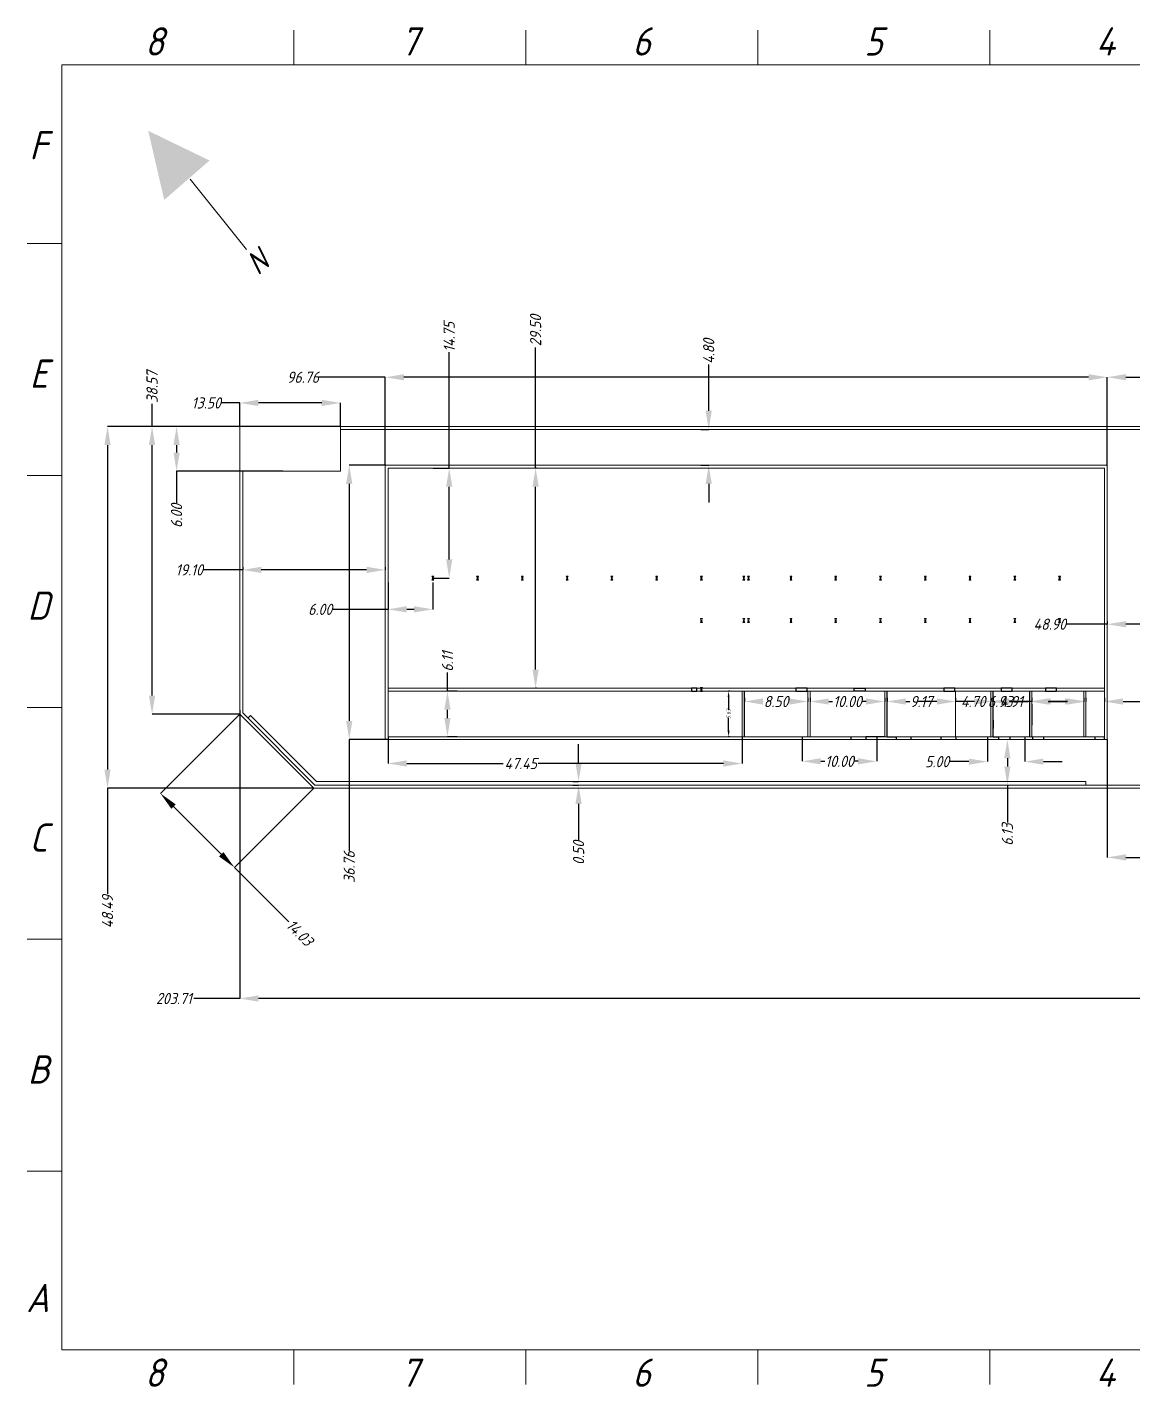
# Model space of a CAD drawing. Header units: millimetres. Extents: x 160413 to 1199701, y -1249241 to 191487.
# Drawn here: x 160413 to 308585, y -599599 to -417373 of the extents above; entities that cross this region are included whole.
import ezdxf

# ---------------------------------------------------------------- set-up
doc = ezdxf.new("R2010")
doc.units = ezdxf.units.MM
doc.header["$PDSIZE"] = -1
doc.styles.add('AM', font='geniso.shx', dxfattribs={"oblique": 15})
doc.styles.add('Geniso', font='geniso.shx', dxfattribs={"oblique": 15})
doc.dimstyles.new('AM', dxfattribs={"dimscale": 0, "dimtxt": 1500, "dimasz": 2500, "dimexe": 0.18, "dimexo": 0.0625, "dimgap": 0.09, "dimtad": 0, "dimlfac": 0.001, "dimzin": 0, "dimdsep": 46, "dimtxsty": 'Geniso', "dimcen": 0.09, "dimclrd": 1, "dimclre": 1, "dimadec": 0, "dimazin": 0, "dimtfac": 1, "dimtofl": 0, "dimtmove": 0, "dimatfit": 3, "dimfxl": 1, "dimtolj": 1, "dimtzin": 0, "dimarcsym": 0})
doc.dimstyles.new('Scale 1B2', dxfattribs={"dimscale": 0.32, "dimtxt": 1500, "dimasz": 2500, "dimexe": 0.18, "dimexo": 0.0625, "dimgap": 0.09, "dimtad": 0, "dimlfac": 0.001, "dimzin": 0, "dimdsep": 46, "dimtxsty": 'Geniso', "dimcen": 0.09, "dimclrd": 1, "dimclre": 1, "dimadec": 0, "dimazin": 0, "dimtfac": 1, "dimtofl": 0, "dimtmove": 0, "dimatfit": 3, "dimfxl": 1, "dimtolj": 1, "dimtzin": 0, "dimarcsym": 0})

# ---------------------------------------------------------------- blocks, each defined once
blk = doc.blocks.new('*D210')
at = {"color": 1, "lineweight": -2, "transparency": 16777216}
for p, q in [((208392, -464294), (199507, -464294)), ((208392, -476084), (208392, -464294)), ((302652, -464294), (210892, -464294)), ((305152, -476084), (305152, -464294))]:
    blk.add_line(p, q, dxfattribs=at)
at = {"color": 1, "transparency": 16777216}
for points in [[(210892, -463878), (210892, -464711), (208392, -464294)], [(302652, -463878), (302652, -464711), (305152, -464294)]]:
    blk.add_solid(points, dxfattribs=at)
at = {"layer": 'Defpoints', "color": 0, "transparency": 16777216}
for p in [(305152, -464294), (208392, -476084), (305152, -476084)]:
    blk.add_point(p, dxfattribs=at)
at = {"color": 0, "lineweight": 18, "transparency": 16777216, "insert": (197372, -464294), "char_height": 1500, "attachment_point": 5, "style": 'Geniso'}
blk.add_mtext('\\A1;96.76', dxfattribs=at)
blk = doc.blocks.new('*D211')
at = {"color": 1, "lineweight": -2, "transparency": 16777216}
for p, q in [((208482, -476084), (203574, -476084)), ((203575, -478584), (203575, -510344)), ((208682, -512844), (203574, -512844)), ((203575, -512844), (203575, -527742))]:
    blk.add_line(p, q, dxfattribs=at)
at = {"color": 1, "transparency": 16777216}
for points in [[(203158, -478584), (203991, -478584), (203575, -476084)], [(203158, -510344), (203991, -510344), (203575, -512844)]]:
    blk.add_solid(points, dxfattribs=at)
at = {"layer": 'Defpoints', "color": 0, "transparency": 16777216}
for p in [(208482, -476084), (203575, -512844), (208682, -512844)]:
    blk.add_point(p, dxfattribs=at)
at = {"color": 0, "lineweight": 18, "transparency": 16777216, "insert": (203575, -529950), "char_height": 1500, "attachment_point": 5, "rotation": 90, "style": 'Geniso'}
blk.add_mtext('\\A1;36.76', dxfattribs=at)
blk = doc.blocks.new('*D212')
at = {"color": 1, "lineweight": -2, "transparency": 16777216}
for p, q in [((305152, -512844), (305152, -528644)), ((323152, -513335), (323152, -528644)), ((307652, -528644), (320652, -528644)), ((323152, -528644), (325652, -528644))]:
    blk.add_line(p, q, dxfattribs=at)
at = {"color": 1, "transparency": 16777216}
for points in [[(307652, -528227), (307652, -529060), (305152, -528644)], [(320652, -528227), (320652, -529060), (323152, -528644)]]:
    blk.add_solid(points, dxfattribs=at)
at = {"layer": 'Defpoints', "color": 0, "transparency": 16777216}
for p in [(305152, -512844), (323152, -513335), (305152, -528644)]:
    blk.add_point(p, dxfattribs=at)
at = {"color": 0, "lineweight": 18, "transparency": 16777216, "insert": (327633, -528644), "char_height": 1500, "attachment_point": 5, "style": 'Geniso'}
blk.add_mtext('\\A1;18.00', dxfattribs=at)
blk = doc.blocks.new('*D220')
at = {"color": 1, "lineweight": -2, "transparency": 16777216}
for p, q in [((305152, -476171), (305152, -464281)), ((307652, -464282), (317292, -464282)), ((319792, -474884), (319792, -464281)), ((319792, -464282), (323543, -464282))]:
    blk.add_line(p, q, dxfattribs=at)
at = {"color": 1, "transparency": 16777216}
for points in [[(307652, -463865), (307652, -464698), (305152, -464282)], [(317292, -463865), (317292, -464698), (319792, -464282)]]:
    blk.add_solid(points, dxfattribs=at)
at = {"layer": 'Defpoints', "color": 0, "transparency": 16777216}
for p in [(319792, -464282), (319792, -474884), (305152, -476171)]:
    blk.add_point(p, dxfattribs=at)
at = {"color": 0, "lineweight": 18, "transparency": 16777216, "insert": (325542, -464282), "char_height": 1500, "attachment_point": 5, "style": 'Geniso'}
blk.add_mtext('\\A1;14.64', dxfattribs=at)
blk = doc.blocks.new('*D223')
at = {"color": 1, "lineweight": -2, "transparency": 16777216}
for p, q in [((291775, -512844), (291775, -512844)), ((291775, -515344), (291775, -516472)), ((291775, -518972), (291775, -518972)), ((291775, -518972), (291775, -523981))]:
    blk.add_line(p, q, dxfattribs=at)
at = {"color": 1, "transparency": 16777216}
for points in [[(291358, -515344), (292192, -515344), (291775, -512844)], [(291358, -516472), (292192, -516472), (291775, -518972)]]:
    blk.add_solid(points, dxfattribs=at)
at = {"layer": 'Defpoints', "color": 0, "transparency": 16777216}
for p in [(291775, -512844), (291775, -518972), (291775, -518972)]:
    blk.add_point(p, dxfattribs=at)
at = {"color": 0, "lineweight": 18, "transparency": 16777216, "insert": (291775, -525587), "char_height": 1500, "attachment_point": 5, "rotation": 90, "style": 'Geniso'}
blk.add_mtext('\\A1;6.13', dxfattribs=at)
blk = doc.blocks.new('*D224')
at = {"color": 1, "lineweight": -2, "transparency": 16777216}
for p, q in [((189292, -490110), (183969, -490110)), ((189292, -489727), (189292, -490110)), ((205892, -490110), (191792, -490110)), ((208392, -489727), (208392, -490110))]:
    blk.add_line(p, q, dxfattribs=at)
at = {"color": 1, "transparency": 16777216}
for points in [[(191792, -489693), (191792, -490526), (189292, -490110)], [(205892, -489693), (205892, -490526), (208392, -490110)]]:
    blk.add_solid(points, dxfattribs=at)
at = {"layer": 'Defpoints', "color": 0, "transparency": 16777216}
for p in [(189292, -489727), (208392, -489727), (208392, -490110)]:
    blk.add_point(p, dxfattribs=at)
at = {"color": 0, "lineweight": 18, "transparency": 16777216, "insert": (182135, -490110), "char_height": 1500, "attachment_point": 5, "style": 'Geniso'}
blk.add_mtext('\\A1;19.10', dxfattribs=at)
blk = doc.blocks.new('*D225')
at = {"color": 1, "lineweight": -2, "transparency": 16777216}
for p, q in [((194665, -470884), (180434, -470884)), ((180434, -473384), (180434, -474384)), ((194665, -476884), (180434, -476884)), ((180434, -476884), (180434, -481131))]:
    blk.add_line(p, q, dxfattribs=at)
at = {"color": 1, "transparency": 16777216}
for points in [[(180017, -473384), (180851, -473384), (180434, -470884)], [(180017, -474384), (180851, -474384), (180434, -476884)]]:
    blk.add_solid(points, dxfattribs=at)
at = {"layer": 'Defpoints', "color": 0, "transparency": 16777216}
for p in [(194665, -470884), (180434, -476884), (194665, -476884)]:
    blk.add_point(p, dxfattribs=at)
at = {"color": 0, "lineweight": 18, "transparency": 16777216, "insert": (180434, -482877), "char_height": 1500, "attachment_point": 5, "rotation": 90, "style": 'Geniso'}
blk.add_mtext('\\A1;6.00', dxfattribs=at)
blk = doc.blocks.new('*D226')
at = {"color": 1, "lineweight": -2, "transparency": 16777216}
for p, q in [((251749, -468784), (251749, -462604)), ((250690, -471284), (251749, -471284)), ((250690, -476084), (251749, -476084)), ((251749, -478584), (251749, -481084))]:
    blk.add_line(p, q, dxfattribs=at)
at = {"color": 1, "transparency": 16777216}
for points in [[(251332, -468784), (252166, -468784), (251749, -471284)], [(251332, -478584), (252166, -478584), (251749, -476084)]]:
    blk.add_solid(points, dxfattribs=at)
at = {"layer": 'Defpoints', "color": 0, "transparency": 16777216}
for p in [(250690, -471284), (251749, -471284), (250690, -476084)]:
    blk.add_point(p, dxfattribs=at)
at = {"color": 0, "lineweight": 18, "transparency": 16777216, "insert": (251749, -460822), "char_height": 1500, "attachment_point": 5, "rotation": 90, "style": 'Geniso'}
blk.add_mtext('\\A1;4.80', dxfattribs=at)
blk = doc.blocks.new('*D227')
at = {"color": 1, "lineweight": -2, "transparency": 16777216}
for p, q in [((177147, -470884), (177147, -467866)), ((188892, -470884), (177147, -470884)), ((177147, -506950), (177147, -473384)), ((188892, -509450), (177147, -509450))]:
    blk.add_line(p, q, dxfattribs=at)
at = {"color": 1, "transparency": 16777216}
for points in [[(176730, -473384), (177564, -473384), (177147, -470884)], [(176730, -506950), (177564, -506950), (177147, -509450)]]:
    blk.add_solid(points, dxfattribs=at)
at = {"layer": 'Defpoints', "color": 0, "transparency": 16777216}
for p in [(188892, -470884), (177147, -509450), (188892, -509450)]:
    blk.add_point(p, dxfattribs=at)
at = {"color": 0, "lineweight": 18, "transparency": 16777216, "insert": (177147, -465585), "char_height": 1500, "attachment_point": 5, "rotation": 90, "style": 'Geniso'}
blk.add_mtext('\\A1;38.57', dxfattribs=at)
blk = doc.blocks.new('*D228')
at = {"color": 1, "lineweight": -2, "transparency": 16777216}
for p, q in [((188892, -508893), (188893, -547555)), ((392598, -508885), (392600, -547548)), ((188893, -547555), (182730, -547555)), ((390100, -547548), (191393, -547555))]:
    blk.add_line(p, q, dxfattribs=at)
at = {"color": 1, "transparency": 16777216}
for points in [[(191393, -547138), (191393, -547972), (188893, -547555)], [(390100, -547131), (390100, -547965), (392600, -547548)]]:
    blk.add_solid(points, dxfattribs=at)
at = {"layer": 'Defpoints', "color": 0, "transparency": 16777216}
for p in [(188892, -508893), (392598, -508885), (392600, -547548)]:
    blk.add_point(p, dxfattribs=at)
at = {"color": 0, "lineweight": 18, "transparency": 16777216, "insert": (180074, -547555), "char_height": 1500, "attachment_point": 5, "rotation": 0.00205, "style": 'Geniso'}
blk.add_mtext('\\A1;203.71', dxfattribs=at)
blk = doc.blocks.new('*D229')
at = {"color": 1, "lineweight": -2, "transparency": 16777216}
for p, q in [((202392, -470884), (171181, -470884)), ((171182, -473384), (171182, -516872)), ((198814, -519372), (171181, -519372)), ((171182, -519372), (171182, -533527))]:
    blk.add_line(p, q, dxfattribs=at)
at = {"color": 1, "transparency": 16777216}
for points in [[(170765, -473384), (171598, -473384), (171182, -470884)], [(170765, -516872), (171598, -516872), (171182, -519372)]]:
    blk.add_solid(points, dxfattribs=at)
at = {"layer": 'Defpoints', "color": 0, "transparency": 16777216}
for p in [(202392, -470884), (171182, -519372), (198814, -519372)]:
    blk.add_point(p, dxfattribs=at)
at = {"color": 0, "lineweight": 18, "transparency": 16777216, "insert": (171182, -535921), "char_height": 1500, "attachment_point": 5, "rotation": 90, "style": 'Geniso'}
blk.add_mtext('\\A1;48.49', dxfattribs=at)
blk = doc.blocks.new('*D233')
at = {"color": 1, "lineweight": -2, "transparency": 16777216}
for p, q in [((234308, -515972), (234308, -513472)), ((233551, -518472), (234308, -518472)), ((233551, -518972), (234308, -518972)), ((234308, -521472), (234308, -526313))]:
    blk.add_line(p, q, dxfattribs=at)
at = {"color": 1, "transparency": 16777216}
for points in [[(233891, -515972), (234725, -515972), (234308, -518472)], [(233891, -521472), (234725, -521472), (234308, -518972)]]:
    blk.add_solid(points, dxfattribs=at)
at = {"layer": 'Defpoints', "color": 0, "transparency": 16777216}
for p in [(233551, -518472), (233551, -518972), (234308, -518972)]:
    blk.add_point(p, dxfattribs=at)
at = {"color": 0, "lineweight": 18, "transparency": 16777216, "insert": (234308, -528050), "char_height": 1500, "attachment_point": 5, "rotation": 90, "style": 'Geniso'}
blk.add_mtext('\\A1;0.50', dxfattribs=at)
blk = doc.blocks.new('*D234')
at = {"color": 1, "lineweight": -2, "transparency": 16777216}
for p, q in [((228549, -476464), (228549, -460314)), ((228649, -476464), (228549, -476464)), ((228549, -503464), (228549, -478964)), ((228649, -505964), (228549, -505964))]:
    blk.add_line(p, q, dxfattribs=at)
at = {"color": 1, "transparency": 16777216}
for points in [[(228132, -478964), (228966, -478964), (228549, -476464)], [(228132, -503464), (228966, -503464), (228549, -505964)]]:
    blk.add_solid(points, dxfattribs=at)
at = {"layer": 'Defpoints', "color": 0, "transparency": 16777216}
for p in [(228549, -476464), (228650, -476464), (228650, -505964)]:
    blk.add_point(p, dxfattribs=at)
at = {"color": 0, "lineweight": 18, "transparency": 16777216, "insert": (228549, -458040), "char_height": 1500, "attachment_point": 5, "rotation": 90, "style": 'Geniso'}
blk.add_mtext('\\A1;29.50', dxfattribs=at)
blk = doc.blocks.new('*D235')
at = {"color": 1, "lineweight": -2, "transparency": 16777216}
for p, q in [((216973, -476464), (216973, -460921)), ((214832, -476464), (216973, -476464)), ((216973, -488714), (216973, -478964)), ((214832, -491214), (216973, -491214))]:
    blk.add_line(p, q, dxfattribs=at)
at = {"color": 1, "transparency": 16777216}
for points in [[(216556, -478964), (217389, -478964), (216973, -476464)], [(216556, -488714), (217389, -488714), (216973, -491214)]]:
    blk.add_solid(points, dxfattribs=at)
at = {"layer": 'Defpoints', "color": 0, "transparency": 16777216}
for p in [(214831, -476464), (216973, -476464), (214831, -491214)]:
    blk.add_point(p, dxfattribs=at)
at = {"color": 0, "lineweight": 18, "transparency": 16777216, "insert": (216973, -458893), "char_height": 1500, "attachment_point": 5, "rotation": 90, "style": 'Geniso'}
blk.add_mtext('\\A1;14.75', dxfattribs=at)
blk = doc.blocks.new('*D236')
at = {"color": 1, "lineweight": -2, "transparency": 16777216}
for p, q in [((208772, -491812), (208772, -495398)), ((214772, -491812), (214772, -495398)), ((208772, -495398), (201426, -495398)), ((212272, -495398), (211272, -495398))]:
    blk.add_line(p, q, dxfattribs=at)
at = {"color": 1, "transparency": 16777216}
for points in [[(211272, -494982), (211272, -495815), (208772, -495398)], [(212272, -494982), (212272, -495815), (214772, -495398)]]:
    blk.add_solid(points, dxfattribs=at)
at = {"layer": 'Defpoints', "color": 0, "transparency": 16777216}
for p in [(208772, -491812), (214772, -491812), (214772, -495398)]:
    blk.add_point(p, dxfattribs=at)
at = {"color": 0, "lineweight": 18, "transparency": 16777216, "insert": (199679, -495398), "char_height": 1500, "attachment_point": 5, "style": 'Geniso'}
blk.add_mtext('\\A1;6.00', dxfattribs=at)
blk = doc.blocks.new('*D237')
at = {"color": 1, "lineweight": -2, "transparency": 16777216}
for p, q in [((188892, -509450), (178266, -520076)), ((198814, -519372), (188188, -529997)), ((180034, -521843), (186420, -528229)), ((188188, -529997), (195475, -537284))]:
    blk.add_line(p, q, dxfattribs=at)
at = {"color": 1, "transparency": 16777216}
for points in [[(180329, -521549), (179740, -522138), (178266, -520075)], [(186715, -527935), (186126, -528524), (188188, -529997)]]:
    blk.add_solid(points, dxfattribs=at)
at = {"layer": 'Defpoints', "color": 0, "transparency": 16777216}
for p in [(188892, -509450), (198814, -519372), (188188, -529997)]:
    blk.add_point(p, dxfattribs=at)
at = {"color": 0, "lineweight": 18, "transparency": 16777216, "insert": (196935, -538744), "char_height": 1500, "attachment_point": 5, "rotation": 315, "style": 'Geniso'}
blk.add_mtext('\\A1;14.03', dxfattribs=at)
blk = doc.blocks.new('*D238')
at = {"color": 1, "lineweight": -2, "transparency": 16777216}
for p, q in [((305152, -497394), (299766, -497394)), ((305152, -497032), (305152, -497394)), ((351547, -497394), (307652, -497394)), ((354047, -497032), (354047, -497394))]:
    blk.add_line(p, q, dxfattribs=at)
at = {"color": 1, "transparency": 16777216}
for points in [[(307652, -496977), (307652, -497810), (305152, -497394)], [(351547, -496977), (351547, -497810), (354047, -497394)]]:
    blk.add_solid(points, dxfattribs=at)
at = {"layer": 'Defpoints', "color": 0, "transparency": 16777216}
for p in [(305152, -497032), (354047, -497032), (354047, -497394)]:
    blk.add_point(p, dxfattribs=at)
at = {"color": 0, "lineweight": 18, "transparency": 16777216, "insert": (297457, -497394), "char_height": 1500, "attachment_point": 5, "style": 'Geniso'}
blk.add_mtext('\\A1;48.90', dxfattribs=at)
blk = doc.blocks.new('*D241')
at = {"color": 1, "lineweight": -2, "transparency": 16777216}
for p, q in [((188892, -467735), (186392, -467735)), ((188892, -470884), (188892, -467735)), ((199892, -467735), (191392, -467735)), ((202392, -470884), (202392, -467735))]:
    blk.add_line(p, q, dxfattribs=at)
at = {"color": 1, "transparency": 16777216}
for points in [[(191392, -467318), (191392, -468152), (188892, -467735)], [(199892, -467318), (199892, -468152), (202392, -467735)]]:
    blk.add_solid(points, dxfattribs=at)
at = {"layer": 'Defpoints', "color": 0, "transparency": 16777216}
for p in [(202392, -467735), (188892, -470884), (202392, -470884)]:
    blk.add_point(p, dxfattribs=at)
at = {"color": 0, "lineweight": 18, "transparency": 16777216, "insert": (184411, -467735), "char_height": 1500, "attachment_point": 5, "style": 'Geniso'}
blk.add_mtext('\\A1;13.50', dxfattribs=at)
blk = doc.blocks.new('*D242')
at = {"color": 1, "lineweight": -2, "transparency": 16777216}
for p, q in [((289112, -512464), (289112, -515809)), ((294112, -512464), (294112, -515809)), ((286612, -515809), (284112, -515809)), ((296612, -515809), (299112, -515809))]:
    blk.add_line(p, q, dxfattribs=at)
at = {"color": 1, "transparency": 16777216}
for points in [[(286612, -515392), (286612, -516225), (289112, -515809)], [(296612, -515392), (296612, -516225), (294112, -515809)]]:
    blk.add_solid(points, dxfattribs=at)
at = {"layer": 'Defpoints', "color": 0, "transparency": 16777216}
for p in [(289112, -512464), (294112, -512464), (289112, -515809)]:
    blk.add_point(p, dxfattribs=at)
at = {"color": 0, "lineweight": 18, "transparency": 16777216, "insert": (282365, -515809), "char_height": 1500, "attachment_point": 5, "style": 'Geniso'}
blk.add_mtext('\\A1;5.00', dxfattribs=at)
blk = doc.blocks.new('*D243')
at = {"color": 1, "lineweight": -2, "transparency": 16777216}
for p, q in [((264272, -512464), (264272, -515768)), ((274272, -512464), (274272, -515768)), ((266772, -515767), (267291, -515767)), ((271772, -515767), (271253, -515767))]:
    blk.add_line(p, q, dxfattribs=at)
at = {"color": 1, "transparency": 16777216}
for points in [[(266772, -515351), (266772, -516184), (264272, -515767)], [(271772, -515351), (271772, -516184), (274272, -515767)]]:
    blk.add_solid(points, dxfattribs=at)
at = {"layer": 'Defpoints', "color": 0, "transparency": 16777216}
for p in [(264272, -512464), (274272, -512464), (264272, -515767)]:
    blk.add_point(p, dxfattribs=at)
at = {"color": 0, "lineweight": 18, "transparency": 16777216, "insert": (269272, -515767), "char_height": 1500, "attachment_point": 5, "style": 'Geniso'}
blk.add_mtext('\\A1;10.00', dxfattribs=at)
blk = doc.blocks.new('*D244')
at = {"color": 1, "lineweight": -2, "transparency": 16777216}
for p, q in [((208772, -512464), (208772, -516061)), ((256222, -512464), (256222, -516061)), ((211272, -516061), (224206, -516061)), ((253722, -516061), (228912, -516061))]:
    blk.add_line(p, q, dxfattribs=at)
at = {"color": 1, "transparency": 16777216}
for points in [[(211272, -515645), (211272, -516478), (208772, -516061)], [(253722, -515645), (253722, -516478), (256222, -516061)]]:
    blk.add_solid(points, dxfattribs=at)
at = {"layer": 'Defpoints', "color": 0, "transparency": 16777216}
for p in [(208772, -512464), (256222, -512464), (208772, -516061)]:
    blk.add_point(p, dxfattribs=at)
at = {"color": 0, "lineweight": 18, "transparency": 16777216, "insert": (226559, -516061), "char_height": 1500, "attachment_point": 5, "style": 'Geniso'}
blk.add_mtext('\\A1;47.45', dxfattribs=at)
blk = doc.blocks.new('*D245')
at = {"color": 1, "lineweight": -2, "transparency": 16777216}
for p, q in [((216736, -506354), (216736, -503854)), ((218023, -506354), (216736, -506354)), ((216736, -509964), (216736, -508854)), ((218023, -512464), (216736, -512464))]:
    blk.add_line(p, q, dxfattribs=at)
at = {"color": 1, "transparency": 16777216}
for points in [[(216319, -508854), (217153, -508854), (216736, -506354)], [(216319, -509964), (217153, -509964), (216736, -512464)]]:
    blk.add_solid(points, dxfattribs=at)
at = {"layer": 'Defpoints', "color": 0, "transparency": 16777216}
for p in [(216736, -506354), (218023, -506354), (218023, -512464)]:
    blk.add_point(p, dxfattribs=at)
at = {"color": 0, "lineweight": 18, "transparency": 16777216, "insert": (216736, -502398), "char_height": 1500, "attachment_point": 5, "rotation": 90, "style": 'Geniso'}
blk.add_mtext('\\A1;6.11', dxfattribs=at)
blk = doc.blocks.new('*D246')
at = {"color": 1, "lineweight": -2, "transparency": 16777216}
for p, q in [((299812, -507750), (297312, -507750)), ((302312, -507242), (302312, -507750)), ((304772, -507242), (304772, -507750)), ((307272, -507750), (309772, -507750))]:
    blk.add_line(p, q, dxfattribs=at)
at = {"color": 1, "transparency": 16777216}
for points in [[(299812, -507333), (299812, -508167), (302312, -507750)], [(307272, -507333), (307272, -508167), (304772, -507750)]]:
    blk.add_solid(points, dxfattribs=at)
at = {"layer": 'Defpoints', "color": 0, "transparency": 16777216}
for p in [(302312, -507242), (302312, -507750), (304772, -507242)]:
    blk.add_point(p, dxfattribs=at)
at = {"color": 0, "lineweight": 18, "transparency": 16777216, "insert": (311529, -507750), "char_height": 1500, "attachment_point": 5, "style": 'Geniso'}
blk.add_mtext('\\A1;2.46', dxfattribs=at)
blk = doc.blocks.new('*D247')
at = {"color": 1, "lineweight": -2, "transparency": 16777216}
for p, q in [((295072, -507750), (292572, -507750)), ((295072, -507257), (295072, -507750)), ((299502, -507750), (297572, -507750)), ((302002, -507257), (302002, -507750))]:
    blk.add_line(p, q, dxfattribs=at)
at = {"color": 1, "transparency": 16777216}
for points in [[(297572, -507333), (297572, -508167), (295072, -507750)], [(299502, -507333), (299502, -508167), (302002, -507750)]]:
    blk.add_solid(points, dxfattribs=at)
at = {"layer": 'Defpoints', "color": 0, "transparency": 16777216}
for p in [(295072, -507257), (295072, -507750), (302002, -507257)]:
    blk.add_point(p, dxfattribs=at)
at = {"color": 0, "lineweight": 18, "transparency": 16777216, "insert": (290813, -507750), "char_height": 1500, "attachment_point": 5, "style": 'Geniso'}
blk.add_mtext('\\A1;6.93', dxfattribs=at)
blk = doc.blocks.new('*D248')
at = {"color": 1, "lineweight": -2, "transparency": 16777216}
for p, q in [((287352, -507750), (284852, -507750)), ((289852, -507276), (289852, -507750)), ((294762, -507276), (294762, -507750)), ((297262, -507750), (299762, -507750))]:
    blk.add_line(p, q, dxfattribs=at)
at = {"color": 1, "transparency": 16777216}
for points in [[(287352, -507333), (287352, -508167), (289852, -507750)], [(297262, -507333), (297262, -508167), (294762, -507750)]]:
    blk.add_solid(points, dxfattribs=at)
at = {"layer": 'Defpoints', "color": 0, "transparency": 16777216}
for p in [(289852, -507276), (289852, -507750), (294762, -507276)]:
    blk.add_point(p, dxfattribs=at)
at = {"color": 0, "lineweight": 18, "transparency": 16777216, "insert": (292307, -507750), "char_height": 1500, "attachment_point": 5, "style": 'Geniso'}
blk.add_mtext('\\A1;4.91', dxfattribs=at)
blk = doc.blocks.new('*D249')
at = {"color": 1, "lineweight": -2, "transparency": 16777216}
for p, q in [((282342, -507750), (279842, -507750)), ((284842, -507262), (284842, -507750)), ((289542, -507262), (289542, -507750)), ((292042, -507750), (294542, -507750))]:
    blk.add_line(p, q, dxfattribs=at)
at = {"color": 1, "transparency": 16777216}
for points in [[(282342, -507334), (282342, -508167), (284842, -507750)], [(292042, -507334), (292042, -508167), (289542, -507750)]]:
    blk.add_solid(points, dxfattribs=at)
at = {"layer": 'Defpoints', "color": 0, "transparency": 16777216}
for p in [(284842, -507262), (284842, -507750), (289542, -507262)]:
    blk.add_point(p, dxfattribs=at)
at = {"color": 0, "lineweight": 18, "transparency": 16777216, "insert": (287192, -507750), "char_height": 1500, "attachment_point": 5, "style": 'Geniso'}
blk.add_mtext('\\A1;4.70', dxfattribs=at)
blk = doc.blocks.new('*D250')
at = {"color": 1, "lineweight": -2, "transparency": 16777216}
for p, q in [((275652, -507264), (275652, -507750)), ((278152, -507750), (278703, -507750)), ((282322, -507750), (281771, -507750)), ((284822, -507264), (284822, -507750))]:
    blk.add_line(p, q, dxfattribs=at)
at = {"color": 1, "transparency": 16777216}
for points in [[(278152, -507334), (278152, -508167), (275652, -507750)], [(282322, -507334), (282322, -508167), (284822, -507750)]]:
    blk.add_solid(points, dxfattribs=at)
at = {"layer": 'Defpoints', "color": 0, "transparency": 16777216}
for p in [(275652, -507264), (275652, -507750), (284822, -507264)]:
    blk.add_point(p, dxfattribs=at)
at = {"color": 0, "lineweight": 18, "transparency": 16777216, "insert": (280237, -507750), "char_height": 1500, "attachment_point": 5, "style": 'Geniso'}
blk.add_mtext('\\A1;9.17', dxfattribs=at)
blk = doc.blocks.new('*D251')
at = {"color": 1, "lineweight": -2, "transparency": 16777216}
for p, q in [((265342, -507262), (265342, -507750)), ((267842, -507750), (268361, -507750)), ((272842, -507750), (272323, -507750)), ((275342, -507262), (275342, -507750))]:
    blk.add_line(p, q, dxfattribs=at)
at = {"color": 1, "transparency": 16777216}
for points in [[(267842, -507334), (267842, -508167), (265342, -507750)], [(272842, -507334), (272842, -508167), (275342, -507750)]]:
    blk.add_solid(points, dxfattribs=at)
at = {"layer": 'Defpoints', "color": 0, "transparency": 16777216}
for p in [(265342, -507262), (265342, -507750), (275342, -507262)]:
    blk.add_point(p, dxfattribs=at)
at = {"color": 0, "lineweight": 18, "transparency": 16777216, "insert": (270342, -507750), "char_height": 1500, "attachment_point": 5, "style": 'Geniso'}
blk.add_mtext('\\A1;10.00', dxfattribs=at)
blk = doc.blocks.new('*D252')
at = {"color": 1, "lineweight": -2, "transparency": 16777216}
for p, q in [((256532, -507279), (256532, -507750)), ((259032, -507750), (259035, -507750)), ((262532, -507750), (262528, -507750)), ((265032, -507279), (265032, -507750))]:
    blk.add_line(p, q, dxfattribs=at)
at = {"color": 1, "transparency": 16777216}
for points in [[(259032, -507334), (259032, -508167), (256532, -507750)], [(262532, -507334), (262532, -508167), (265032, -507750)]]:
    blk.add_solid(points, dxfattribs=at)
at = {"layer": 'Defpoints', "color": 0, "transparency": 16777216}
for p in [(256532, -507279), (256532, -507750), (265032, -507279)]:
    blk.add_point(p, dxfattribs=at)
at = {"color": 0, "lineweight": 18, "transparency": 16777216, "insert": (260782, -507750), "char_height": 1500, "attachment_point": 5, "style": 'Geniso'}
blk.add_mtext('\\A1;8.50', dxfattribs=at)
blk = doc.blocks.new('*D195')
at = {"color": 1, "lineweight": -2, "transparency": 16777216}
for p, q in [((254578, -506354), (254413, -506354)), ((254413, -507154), (254413, -508847)), ((254413, -511664), (254413, -509971)), ((254578, -512464), (254413, -512464))]:
    blk.add_line(p, q, dxfattribs=at)
at = {"color": 1, "transparency": 16777216}
for points in [[(254279, -507154), (254546, -507154), (254413, -506354)], [(254279, -511664), (254546, -511664), (254413, -512464)]]:
    blk.add_solid(points, dxfattribs=at)
at = {"layer": 'Defpoints', "color": 0, "transparency": 16777216}
for p in [(254413, -506354), (254578, -506354), (254578, -512464)]:
    blk.add_point(p, dxfattribs=at)
at = {"color": 0, "transparency": 16777216, "insert": (254413, -509409), "char_height": 480, "attachment_point": 5, "rotation": 90, "style": 'Geniso'}
blk.add_mtext('\\A1;5.63', dxfattribs=at)

msp = doc.modelspace()

# ---------------------------------------------------------------- linework, layer by layer
at = {"color": 7, "lineweight": 18}
for p, q in [((196159.93, -422429.971), (196159.93, -417767.338)), ((227244.146, -422429.971), (227244.146, -417767.338)), ((258328.363, -422429.971), (258328.363, -417767.338)), ((289412.58, -417767.338), (289412.58, -422429.971)), ((289412.58, -422429.971), (289412.58, -417767.338)), ((165075.713, -594636.532), (165075.713, -422429.971)), ((165075.713, -422429.971), (413749.447, -422429.971)), ((165075.713, -446364.818), (160413.08, -446364.818)), ((188891.896, -470884.243), (188891.896, -476884.243)), ((202391.896, -470884.243), (188891.896, -470884.243)), ((202391.896, -476884.243), (202391.896, -470884.243)), ((382415.883, -470884.243), (202391.896, -470884.243)), ((202391.896, -471284.244), (382108.953, -471284.244)), ((188891.896, -476884.243), (202391.896, -476884.243)), ((188891.896, -476884.243), (188891.896, -509449.93)), ((189291.898, -509284.244), (189291.898, -476884.243)), ((208391.896, -476084.244), (208391.896, -512844.244)), ((208481.9, -476084.244), (208391.896, -476084.244)), ((304771.897, -476464.245), (208771.901, -476464.245)), ((208771.901, -476464.245), (208771.901, -512464.244)), ((304771.897, -512464.244), (304771.897, -476464.245)), ((305151.898, -476084.244), (305061.897, -476084.244)), ((305151.898, -512844.244), (305151.898, -476084.244)), ((165075.713, -477449.035), (160413.08, -477449.035)), ((304771.897, -512464.244), (304771.897, -488831.318)), ((305151.898, -512844.244), (305151.898, -488831.318)), ((214646.901, -490949.243), (214712.354, -491088.016)), ((214896.901, -490949.243), (214646.901, -490949.243)), ((214712.354, -491340.473), (214646.901, -491479.244)), ((214646.901, -491479.244), (214896.901, -491479.244)), ((214712.354, -491088.016), (214712.354, -491340.473)), ((214831.441, -491088.016), (214896.901, -490949.243)), ((214831.441, -491340.473), (214831.441, -491088.016)), ((214896.901, -491479.244), (214831.441, -491340.473)), ((220646.901, -490949.243), (220712.354, -491088.016)), ((220896.901, -490949.243), (220646.901, -490949.243)), ((220712.354, -491340.473), (220646.901, -491479.244)), ((220646.901, -491479.244), (220896.901, -491479.244)), ((220712.354, -491088.016), (220712.354, -491340.473)), ((220831.441, -491088.016), (220896.901, -490949.243)), ((220831.441, -491340.473), (220831.441, -491088.016)), ((220896.901, -491479.244), (220831.441, -491340.473)), ((226646.897, -490949.243), (226712.358, -491088.016)), ((226896.897, -490949.243), (226646.897, -490949.243)), ((226712.358, -491340.473), (226646.897, -491479.244)), ((226646.897, -491479.244), (226896.897, -491479.244)), ((226712.358, -491088.016), (226712.358, -491340.473)), ((226831.441, -491088.016), (226896.897, -490949.243)), ((226831.441, -491340.473), (226831.441, -491088.016)), ((226896.897, -491479.244), (226831.441, -491340.473)), ((232646.897, -490949.243), (232712.358, -491088.016)), ((232896.897, -490949.243), (232646.897, -490949.243)), ((232712.358, -491340.473), (232646.897, -491479.244)), ((232646.897, -491479.244), (232896.897, -491479.244)), ((232712.358, -491088.016), (232712.358, -491340.473)), ((232831.441, -491088.016), (232896.897, -490949.243)), ((232831.441, -491340.473), (232831.441, -491088.016)), ((232896.897, -491479.244), (232831.441, -491340.473)), ((238646.897, -490949.243), (238712.358, -491088.016)), ((238896.897, -490949.243), (238646.897, -490949.243)), ((238712.358, -491340.473), (238646.897, -491479.244)), ((238646.897, -491479.244), (238896.897, -491479.244)), ((238712.358, -491088.016), (238712.358, -491340.473)), ((238831.441, -491088.016), (238896.897, -490949.243)), ((238831.441, -491340.473), (238831.441, -491088.016)), ((238896.897, -491479.244), (238831.441, -491340.473)), ((244646.897, -490949.243), (244712.358, -491088.016)), ((244896.897, -490949.243), (244646.897, -490949.243)), ((244712.358, -491340.473), (244646.897, -491479.244)), ((244646.897, -491479.244), (244896.897, -491479.244)), ((244712.358, -491088.016), (244712.358, -491340.473)), ((244831.441, -491088.016), (244896.897, -490949.243)), ((244831.441, -491340.473), (244831.441, -491088.016)), ((244896.897, -491479.244), (244831.441, -491340.473)), ((250646.897, -490949.243), (250712.358, -491088.016)), ((250896.897, -490949.243), (250646.897, -490949.243)), ((250712.358, -491340.473), (250646.897, -491479.244)), ((250646.897, -491479.244), (250896.897, -491479.244)), ((250712.358, -491088.016), (250712.358, -491340.473)), ((250831.441, -491088.016), (250896.897, -490949.243)), ((250831.441, -491340.473), (250831.441, -491088.016)), ((250896.897, -491479.244), (250831.441, -491340.473)), ((256337.358, -490949.243), (256402.814, -491088.016)), ((256587.358, -490949.243), (256337.358, -490949.243)), ((256402.814, -491340.473), (256337.358, -491479.244)), ((256337.358, -491479.244), (256587.358, -491479.244)), ((256402.814, -491088.016), (256402.814, -491340.473)), ((256521.897, -491088.016), (256587.358, -490949.243)), ((256521.897, -491340.473), (256521.897, -491088.016)), ((256587.358, -491479.244), (256521.897, -491340.473)), ((256956.441, -490949.243), (257021.897, -491088.016)), ((257206.441, -490949.243), (256956.441, -490949.243)), ((257021.897, -491340.473), (256956.441, -491479.244)), ((256956.441, -491479.244), (257206.441, -491479.244)), ((257021.897, -491088.016), (257021.897, -491340.473)), ((257140.981, -491088.016), (257206.441, -490949.243)), ((257140.981, -491340.473), (257140.981, -491088.016)), ((257206.441, -491479.244), (257140.981, -491340.473)), ((262646.897, -490949.243), (262712.356, -491088.016)), ((262896.897, -490949.243), (262646.897, -490949.243)), ((262712.356, -491340.473), (262646.897, -491479.244)), ((262646.897, -491479.244), (262896.897, -491479.244)), ((262712.356, -491088.016), (262712.356, -491340.473)), ((262831.439, -491088.016), (262896.897, -490949.243)), ((262831.439, -491340.473), (262831.439, -491088.016)), ((262896.897, -491479.244), (262831.439, -491340.473)), ((268646.897, -490949.243), (268712.356, -491088.016)), ((268896.897, -490949.243), (268646.897, -490949.243)), ((268712.356, -491340.473), (268646.897, -491479.244)), ((268646.897, -491479.244), (268896.897, -491479.244)), ((268712.356, -491088.016), (268712.356, -491340.473)), ((268831.439, -491088.016), (268896.897, -490949.243)), ((268831.439, -491340.473), (268831.439, -491088.016)), ((268896.897, -491479.244), (268831.439, -491340.473)), ((274646.897, -490949.243), (274712.356, -491088.016)), ((274896.897, -490949.243), (274646.897, -490949.243)), ((274712.356, -491340.473), (274646.897, -491479.244)), ((274646.897, -491479.244), (274896.897, -491479.244)), ((274712.356, -491088.016), (274712.356, -491340.473)), ((274831.439, -491088.016), (274896.897, -490949.243)), ((274831.439, -491340.473), (274831.439, -491088.016)), ((274896.897, -491479.244), (274831.439, -491340.473)), ((280646.897, -490949.243), (280712.356, -491088.016)), ((280896.897, -490949.243), (280646.897, -490949.243)), ((280712.356, -491340.473), (280646.897, -491479.244)), ((280646.897, -491479.244), (280896.897, -491479.244)), ((280712.356, -491088.016), (280712.356, -491340.473)), ((280831.439, -491088.016), (280896.897, -490949.243)), ((280831.439, -491340.473), (280831.439, -491088.016)), ((280896.897, -491479.244), (280831.439, -491340.473)), ((286646.898, -490949.243), (286712.356, -491088.016)), ((286896.898, -490949.243), (286646.898, -490949.243)), ((286712.356, -491340.473), (286646.898, -491479.244)), ((286646.898, -491479.244), (286896.898, -491479.244)), ((286712.356, -491088.016), (286712.356, -491340.473)), ((286831.439, -491088.016), (286896.898, -490949.243)), ((286831.439, -491340.473), (286831.439, -491088.016)), ((286896.898, -491479.244), (286831.439, -491340.473)), ((292646.898, -490949.243), (292712.356, -491088.016)), ((292896.898, -490949.243), (292646.898, -490949.243)), ((292712.356, -491340.473), (292646.898, -491479.244)), ((292646.898, -491479.244), (292896.898, -491479.244)), ((292712.356, -491088.016), (292712.356, -491340.473)), ((292831.439, -491088.016), (292896.898, -490949.243)), ((292831.439, -491340.473), (292831.439, -491088.016)), ((292896.898, -491479.244), (292831.439, -491340.473)), ((298646.897, -490949.243), (298712.356, -491088.016)), ((298896.897, -490949.243), (298646.897, -490949.243)), ((298712.356, -491340.473), (298646.897, -491479.244)), ((298646.897, -491479.244), (298896.897, -491479.244)), ((298712.356, -491088.016), (298712.356, -491340.473)), ((298831.439, -491088.016), (298896.897, -490949.243)), ((298831.439, -491340.473), (298831.439, -491088.016)), ((298896.897, -491479.244), (298831.439, -491340.473)), ((250646.897, -496644.073), (250712.358, -496782.846)), ((250896.897, -496644.073), (250646.897, -496644.073)), ((250712.358, -497035.303), (250646.897, -497174.074)), ((250646.897, -497174.074), (250896.897, -497174.074)), ((250712.358, -496782.846), (250712.358, -497035.303)), ((250831.441, -496782.846), (250896.897, -496644.073)), ((250831.441, -497035.303), (250831.441, -496782.846)), ((250896.897, -497174.074), (250831.441, -497035.303)), ((256337.358, -496644.073), (256402.814, -496782.846)), ((256587.358, -496644.073), (256337.358, -496644.073)), ((256402.814, -497035.303), (256337.358, -497174.074)), ((256337.358, -497174.074), (256587.358, -497174.074)), ((256402.814, -496782.846), (256402.814, -497035.303)), ((256521.897, -496782.846), (256587.358, -496644.073)), ((256521.897, -497035.303), (256521.897, -496782.846)), ((256587.358, -497174.074), (256521.897, -497035.303)), ((256956.441, -496644.073), (257021.897, -496782.846)), ((257206.441, -496644.073), (256956.441, -496644.073)), ((257021.897, -497035.303), (256956.441, -497174.074)), ((256956.441, -497174.074), (257206.441, -497174.074)), ((257021.897, -496782.846), (257021.897, -497035.303)), ((257140.981, -496782.846), (257206.441, -496644.073)), ((257140.981, -497035.303), (257140.981, -496782.846)), ((257206.441, -497174.074), (257140.981, -497035.303)), ((262646.897, -496644.073), (262712.356, -496782.846)), ((262896.897, -496644.073), (262646.897, -496644.073)), ((262712.356, -497035.303), (262646.897, -497174.074)), ((262646.897, -497174.074), (262896.897, -497174.074)), ((262712.356, -496782.846), (262712.356, -497035.303)), ((262831.439, -496782.846), (262896.897, -496644.073)), ((262831.439, -497035.303), (262831.439, -496782.846)), ((262896.897, -497174.074), (262831.439, -497035.303)), ((268646.897, -496644.073), (268712.356, -496782.846)), ((268896.897, -496644.073), (268646.897, -496644.073)), ((268712.356, -497035.303), (268646.897, -497174.074)), ((268646.897, -497174.074), (268896.897, -497174.074)), ((268712.356, -496782.846), (268712.356, -497035.303)), ((268831.439, -496782.846), (268896.897, -496644.073)), ((268831.439, -497035.303), (268831.439, -496782.846)), ((268896.897, -497174.074), (268831.439, -497035.303)), ((274646.897, -496644.073), (274712.356, -496782.846)), ((274896.897, -496644.073), (274646.897, -496644.073)), ((274712.356, -497035.303), (274646.897, -497174.074)), ((274646.897, -497174.074), (274896.897, -497174.074)), ((274712.356, -496782.846), (274712.356, -497035.303)), ((274831.439, -496782.846), (274896.897, -496644.073)), ((274831.439, -497035.303), (274831.439, -496782.846)), ((274896.897, -497174.074), (274831.439, -497035.303)), ((280646.897, -496644.073), (280712.356, -496782.846)), ((280896.897, -496644.073), (280646.897, -496644.073)), ((280712.356, -497035.303), (280646.897, -497174.074)), ((280646.897, -497174.074), (280896.897, -497174.074)), ((280712.356, -496782.846), (280712.356, -497035.303)), ((280831.439, -496782.846), (280896.897, -496644.073)), ((280831.439, -497035.303), (280831.439, -496782.846)), ((280896.897, -497174.074), (280831.439, -497035.303)), ((286646.898, -496644.073), (286712.356, -496782.846)), ((286896.898, -496644.073), (286646.898, -496644.073)), ((286712.356, -497035.303), (286646.898, -497174.074)), ((286646.898, -497174.074), (286896.898, -497174.074)), ((286712.356, -496782.846), (286712.356, -497035.303)), ((286831.439, -496782.846), (286896.898, -496644.073)), ((286831.439, -497035.303), (286831.439, -496782.846)), ((286896.898, -497174.074), (286831.439, -497035.303)), ((292646.898, -496644.073), (292712.356, -496782.846)), ((292896.898, -496644.073), (292646.898, -496644.073)), ((292712.356, -497035.303), (292646.898, -497174.074)), ((292646.898, -497174.074), (292896.898, -497174.074)), ((292712.356, -496782.846), (292712.356, -497035.303)), ((292831.439, -496782.846), (292896.898, -496644.073)), ((292831.439, -497035.303), (292831.439, -496782.846)), ((292896.898, -497174.074), (292831.439, -497035.303)), ((298646.897, -496644.073), (298712.356, -496782.846)), ((298896.897, -496644.073), (298646.897, -496644.073)), ((298712.356, -497035.303), (298646.897, -497174.074)), ((298646.897, -497174.074), (298896.897, -497174.074)), ((298712.356, -496782.846), (298712.356, -497035.303)), ((298831.439, -496782.846), (298896.897, -496644.073)), ((298831.439, -497035.303), (298831.439, -496782.846)), ((298896.897, -497174.074), (298831.439, -497035.303)), ((304771.897, -505954.244), (208771.901, -505954.244)), ((304771.897, -505964.244), (208771.901, -505964.244)), ((208771.901, -506344.244), (255511.899, -506344.244)), ((208771.901, -506354.244), (255501.897, -506354.244)), ((304771.897, -505954.244), (247280.051, -505954.244)), ((304771.897, -505964.244), (247280.051, -505964.244)), ((247280.051, -506344.244), (256231.898, -506344.244)), ((247280.051, -506354.244), (256221.896, -506354.244)), ((250646.897, -505893.221), (250712.358, -506031.994)), ((250896.897, -505893.221), (250646.897, -505893.221)), ((250712.358, -506284.451), (250646.897, -506423.222)), ((250646.897, -506423.222), (250896.897, -506423.222)), ((250712.358, -506031.994), (250712.358, -506284.451)), ((250831.441, -506031.994), (250896.897, -505893.221)), ((250831.441, -506284.451), (250831.441, -506031.994)), ((250896.897, -506423.222), (250831.441, -506284.451)), ((255891.896, -506344.244), (263891.898, -506344.244)), ((255901.899, -506354.244), (263881.898, -506354.244)), ((256221.896, -506354.244), (256221.896, -512464.244)), ((256231.898, -506344.244), (256231.898, -512464.244)), ((256521.895, -506344.244), (265041.898, -506344.244)), ((256521.895, -512464.244), (256521.895, -506344.244)), ((256531.898, -506354.244), (265031.898, -506354.244)), ((256531.898, -512464.244), (256531.898, -506354.244)), ((264271.897, -506344.244), (274271.897, -506344.244)), ((264281.898, -506354.244), (274261.897, -506354.244)), ((265031.898, -506354.244), (265031.898, -512464.244)), ((265041.898, -506344.244), (265041.898, -512464.244)), ((265331.897, -506344.244), (275351.897, -506344.244)), ((265331.897, -512464.244), (265331.897, -506344.244)), ((265341.897, -506354.244), (275341.897, -506354.244)), ((265341.897, -512464.244), (265341.897, -506354.244)), ((274651.898, -506344.244), (283651.898, -506344.244)), ((274661.898, -506354.244), (283641.898, -506354.244)), ((275341.897, -506354.244), (275341.897, -512464.244)), ((275351.897, -506344.244), (275351.897, -512464.244)), ((275641.898, -512464.244), (275641.898, -506344.244)), ((275641.898, -506344.244), (284831.898, -506344.244)), ((275651.898, -506354.244), (284821.898, -506354.244)), ((275651.898, -512464.244), (275651.898, -506354.244)), ((284031.898, -506344.244), (288731.898, -506344.244)), ((284041.898, -506354.244), (288721.898, -506354.244)), ((284821.898, -506354.244), (284821.898, -512464.244)), ((284831.898, -506344.244), (289551.898, -506344.244)), ((284831.898, -512464.244), (284831.898, -506344.244)), ((284831.898, -506344.244), (284831.898, -512464.244)), ((284841.898, -512464.244), (284841.898, -506354.244)), ((284841.898, -506354.244), (289541.898, -506354.244)), ((289111.898, -506344.244), (294111.898, -506344.244)), ((289121.898, -506354.244), (294101.898, -506354.244)), ((289541.898, -506354.244), (289541.898, -512464.244)), ((289551.898, -506344.244), (289551.898, -512464.244)), ((289841.898, -506344.244), (294771.898, -506344.244)), ((289841.898, -512464.244), (289841.898, -506344.244)), ((289851.898, -506354.244), (294761.898, -506354.244)), ((289851.898, -512464.244), (289851.898, -506354.244)), ((294491.898, -506344.244), (301491.898, -506344.244)), ((294501.898, -506354.244), (301481.898, -506354.244)), ((294761.898, -506354.244), (294761.898, -512464.244)), ((294771.898, -506344.244), (294771.898, -512464.244)), ((295061.898, -506344.244), (302011.898, -506344.244)), ((295061.898, -512464.244), (295061.898, -506344.244)), ((295071.898, -506354.244), (302001.898, -506354.244)), ((295071.898, -512464.244), (295071.898, -506354.244)), ((301871.898, -506344.244), (304771.897, -506344.244)), ((301881.898, -506354.244), (304771.897, -506354.244)), ((302001.898, -506354.244), (302001.898, -512464.244)), ((302011.898, -506344.244), (302011.898, -512464.244)), ((302301.898, -506344.244), (304771.897, -506344.244)), ((302301.898, -512464.244), (302301.898, -506344.244)), ((302311.898, -512464.244), (302311.898, -506354.244)), ((302311.898, -506354.244), (304771.897, -506354.244)), ((160413.08, -508533.251), (165075.713, -508533.251)), ((165075.713, -508533.251), (160413.08, -508533.251)), ((188891.896, -509449.93), (198813.573, -519371.607)), ((198979.261, -518971.607), (189291.898, -509284.244)), ((190352.559, -509637.797), (189999.005, -509991.351)), ((199186.368, -518471.607), (190352.559, -509637.797)), ((208391.896, -512844.244), (208681.897, -512844.244)), ((208681.897, -512844.244), (305061.897, -512844.244)), ((208771.901, -512464.244), (304771.897, -512464.244)), ((247280.051, -512464.244), (304771.897, -512464.244)), ((247280.051, -512844.244), (305061.897, -512844.244)), ((305061.897, -512844.244), (305151.898, -512844.244)), ((305061.897, -512844.244), (305151.898, -512844.244)), ((371391.538, -518971.607), (198979.261, -518971.607)), ((302291.898, -518471.607), (199186.368, -518471.607)), ((302291.898, -518971.607), (302291.898, -518471.607)), ((198813.573, -519371.607), (371391.538, -519371.607)), ((165075.713, -539617.468), (160413.08, -539617.468)), ((165075.713, -570701.685), (160413.08, -570701.685)), ((413749.447, -594636.532), (165075.713, -594636.532)), ((196159.93, -594636.532), (196159.93, -599299.164)), ((227244.146, -594636.532), (227244.146, -599299.164)), ((258328.363, -594636.532), (258328.363, -599299.164)), ((289412.58, -599299.164), (289412.58, -594636.532)), ((289412.58, -594636.532), (289412.58, -599299.164))]:
    msp.add_line(p, q, dxfattribs=at)
at = {"color": 5, "lineweight": 18}
msp.add_line((182235.189, -437755.578), (189791.257, -447187.557), dxfattribs=at)
at = {"lineweight": 18}
msp.add_line((208481.9, -476084.244), (305061.897, -476084.244), dxfattribs=at)
for p, q in [((295071.898, -508106.879), (295071.898, -510928.243)), ((289851.898, -510269.499), (289851.898, -511373.1)), ((275341.897, -512464.244), (272791.897, -512464.244)), ((275651.898, -512464.244), (276851.898, -512464.244)), ((289851.898, -512464.244), (290601.898, -512464.244)), ((304771.897, -512844.244), (304771.897, -512464.244))]:
    msp.add_line(p, q)
at = {"color": 1}
for p, q in [((270791.897, -512464.244), (270791.897, -512844.244)), ((272791.897, -512464.244), (272791.897, -512844.244)), ((276851.898, -512464.244), (276851.898, -512844.244)), ((278851.898, -512464.244), (278851.898, -512844.244)), ((282851.898, -512464.244), (282851.898, -512844.244)), ((284851.898, -512464.244), (284851.898, -512844.244)), ((290601.898, -512464.244), (290601.898, -512844.244)), ((292089.898, -512464.244), (292089.898, -512844.244)), ((295071.898, -512464.244), (295121.898, -512464.244)), ((295121.898, -512464.244), (295121.898, -512844.244)), ((296621.898, -512464.244), (296621.898, -512844.244)), ((303531.897, -512844.244), (303531.897, -512464.244))]:
    msp.add_line(p, q, dxfattribs=at)
for points in [[(250171.897, -505954.244), (249421.897, -505954.244), (249421.897, -506354.244), (250171.897, -506354.244)], [(264931.897, -505954.244), (263431.897, -505954.244), (263431.897, -506354.244), (264931.897, -506354.244)], [(271241.897, -505954.244), (272711.897, -505954.244), (272711.897, -506354.244), (271241.897, -506354.244)], [(284751.897, -505954.244), (283251.897, -505954.244), (283251.897, -506354.244), (284751.897, -506354.244)], [(292411.897, -505964.244), (290921.897, -505964.244), (290921.897, -506364.244), (292411.897, -506364.244)], [(298371.897, -505954.244), (296891.897, -505954.244), (296891.897, -506354.244), (298371.897, -506354.244)]]:
    msp.add_lwpolyline(points, close=True, dxfattribs=at)
at = {"color": 5, "lineweight": 18}
msp.add_solid([(184855.243, -435240.474), (178777.051, -440525.932), (176632.638, -431263.126)], dxfattribs=at)

# ---------------------------------------------------------------- texts
at = {"color": 7, "lineweight": 18, "char_height": 3789.788, "attachment_point": 2, "style": 'Geniso'}
for s, insert in [('8', (177471.238, -417385.817)), ('7', (211663.877, -417385.817)), ('6', (242748.094, -417385.817)), ('5', (273832.31, -417385.817)), ('4', (304916.527, -417385.817)), ('F', (161927.814, -431304.086)), ('E', (161973.871, -461922.039)), ('D', (161923.867, -493006.256)), ('C', (161927.814, -524090.473)), ('B', (161938.341, -555174.689)), ('A', (161815.963, -585792.643)), ('8', (177471.238, -595809.221)), ('7', (211663.877, -595809.221)), ('6', (242748.094, -595809.221)), ('5', (273832.31, -595809.221)), ('4', (304916.527, -595809.221))]:
    msp.add_mtext(s, dxfattribs=dict(at, insert=insert))
at = {"lineweight": 18, "insert": (189383.779, -448500.776), "char_height": 3000, "attachment_point": 1, "rotation": 41.31722417, "style": 'AM'}
msp.add_mtext_dynamic_manual_height_columns('N', width=3866.70889, gutter_width=1, heights=[0], dxfattribs=at)

# ---------------------------------------------------------------- dimensions: what is measured, and where the dimension line sits
at = {"lineweight": 18}
for base, p1, p2, angle, picture, middle, dimtype in [((228549.1, -476464.245), (228649.524, -505964.244), (228649.524, -476464.245), 270, '*D234', (228549.1, -458039.873), 160), ((216972.547, -476464.245), (214831.441, -491214.245), (214831.441, -476464.245), 90, '*D235', (216972.547, -458893.332), 160), ((251749.061, -471284.244), (250690.073, -476084.244), (250690.073, -471284.244), 90, '*D226', (251749.061, -460822.213), 160), ((177147.115, -509449.93), (188891.896, -470884.243), (188891.896, -509449.93), 90, '*D227', (177147.115, -465585.031), 160), ((319791.898, -464281.611), (305151.898, -476171.134), (319791.898, -474884.243), 180, '*D220', (325542.226, -464281.611), 160), ((171181.636, -519371.607), (202391.896, -470884.243), (198813.573, -519371.607), 270, '*D229', (171181.636, -535920.961), 160), ((180434.109, -476884.243), (194665.15, -470884.243), (194665.15, -476884.243), 270, '*D225', (180434.109, -482877.149), 160), ((203574.641, -512844.244), (208481.9, -476084.244), (208681.897, -512844.244), 90, '*D211', (203574.641, -529949.547), 160), ((208391.896, -490109.523), (189291.898, -489726.57), (208391.896, -489726.57), 180, '*D224', (182135.323, -490109.523), 160), ((354047.101, -497393.684), (305151.898, -497031.877), (354047.101, -497031.877), 180, '*D238', (297457.294, -497393.684), 160), ((392599.617, -547547.889), (188891.896, -508892.568), (392598.236, -508885.288), 0.00204756, '*D228', (180074.489, -547555.484), 161), ((188188.029, -529997.151), (188891.916, -509449.95), (198813.573, -519371.607), 314.99999888, '*D237', (196934.93, -538744.052), 161), ((234308.138, -518971.607), (233550.716, -518471.607), (233550.716, -518971.607), 270, '*D233', (234308.138, -528050.084), 160), ((291774.87, -518971.607), (291774.87, -512844.244), (291774.87, -518971.607), 90, '*D223', (291774.87, -525586.879), 160)]:
    dim = msp.add_linear_dim(base=base, p1=p1, p2=p2, angle=angle, dimstyle='AM', override={"dimscale": 0, "dimtix": 0, "dimtofl": 0, "dimtmove": 0, "dimatfit": 3}, dxfattribs=at)
    dim.commit()
    dim.dimension.update_dxf_attribs({"geometry": picture, "text_midpoint": middle, "dimtype": dimtype})
for base, p1, p2, picture, middle in [((305151.898, -464294.252), (208391.896, -476084.244), (305151.898, -476084.244), '*D210', (197372.222, -464294.252)), ((202391.896, -467734.936), (188891.896, -470884.243), (202391.896, -470884.243), '*D241', (184411.072, -467734.936)), ((214771.901, -495398.241), (208771.901, -491812.016), (214771.901, -491812.016), '*D236', (199679.101, -495398.241)), ((305151.898, -528643.649), (323151.899, -513335.131), (305151.898, -512844.244), '*D212', (327632.723, -528643.649))]:
    dim = msp.add_linear_dim(base=base, p1=p1, p2=p2, dimstyle='AM', override={"dimscale": 0, "dimtix": 0, "dimtofl": 0, "dimtmove": 0, "dimatfit": 3}, dxfattribs=at)
    dim.commit()
    dim.dimension.update_dxf_attribs({"geometry": picture, "text_midpoint": middle, "dimtype": 160})
dim = msp.add_linear_dim(base=(216735.955, -506354.244), p1=(218022.801, -512464.244), p2=(218022.801, -506354.244), angle=90, dimstyle='AM', dxfattribs=at)
dim.commit()
dim.dimension.update_dxf_attribs({"geometry": '*D245', "text_midpoint": (216735.955, -502398.288)})
dim = msp.add_linear_dim(base=(254412.705, -506354.244), p1=(254578.186, -512464.244), p2=(254578.186, -506354.244), angle=90, text='5.63', dimstyle='Scale 1B2')
dim.commit()
dim.dimension.update_dxf_attribs({"geometry": '*D195', "text_midpoint": (254412.705, -509409.244)})
for base, p1, p2, picture, middle in [((256531.898, -507750.24), (265031.898, -507278.834), (256531.898, -507278.834), '*D252', (260781.898, -507750.24)), ((265341.897, -507750.182), (275341.897, -507261.574), (265341.897, -507261.574), '*D251', (270341.897, -507750.182)), ((275651.898, -507750.182), (284821.898, -507263.612), (275651.898, -507263.612), '*D250', (280236.898, -507750.182)), ((284841.898, -507750.182), (289541.898, -507261.755), (284841.898, -507261.755), '*D249', (287191.898, -507750.182)), ((289851.898, -507750.124), (294761.898, -507275.602), (289851.898, -507275.602), '*D248', (292306.898, -507750.124)), ((295071.898, -507750.124), (302001.898, -507257.417), (295071.898, -507257.417), '*D247', (290813.224, -507750.124)), ((264271.897, -515767.33), (274271.897, -512464.244), (264271.897, -512464.244), '*D243', (269271.897, -515767.33))]:
    dim = msp.add_linear_dim(base=base, p1=p1, p2=p2, dimstyle='AM', dxfattribs=at)
    dim.commit()
    dim.dimension.update_dxf_attribs({"geometry": picture, "text_midpoint": middle})
for base, p1, p2, picture, middle in [((302311.898, -507750.124), (304771.897, -507241.995), (302311.898, -507241.995), '*D246', (311529.45, -507750.124)), ((208771.901, -516061.18), (256221.896, -512464.244), (208771.901, -512464.244), '*D244', (226558.884, -516061.18)), ((289111.898, -515808.774), (294111.898, -512464.244), (289111.898, -512464.244), '*D242', (282365.4, -515808.774))]:
    dim = msp.add_linear_dim(base=base, p1=p1, p2=p2, dimstyle='AM', dxfattribs=at)
    dim.commit()
    dim.dimension.update_dxf_attribs({"geometry": picture, "text_midpoint": middle, "dimtype": 160})

doc.saveas('drawing.dxf')
